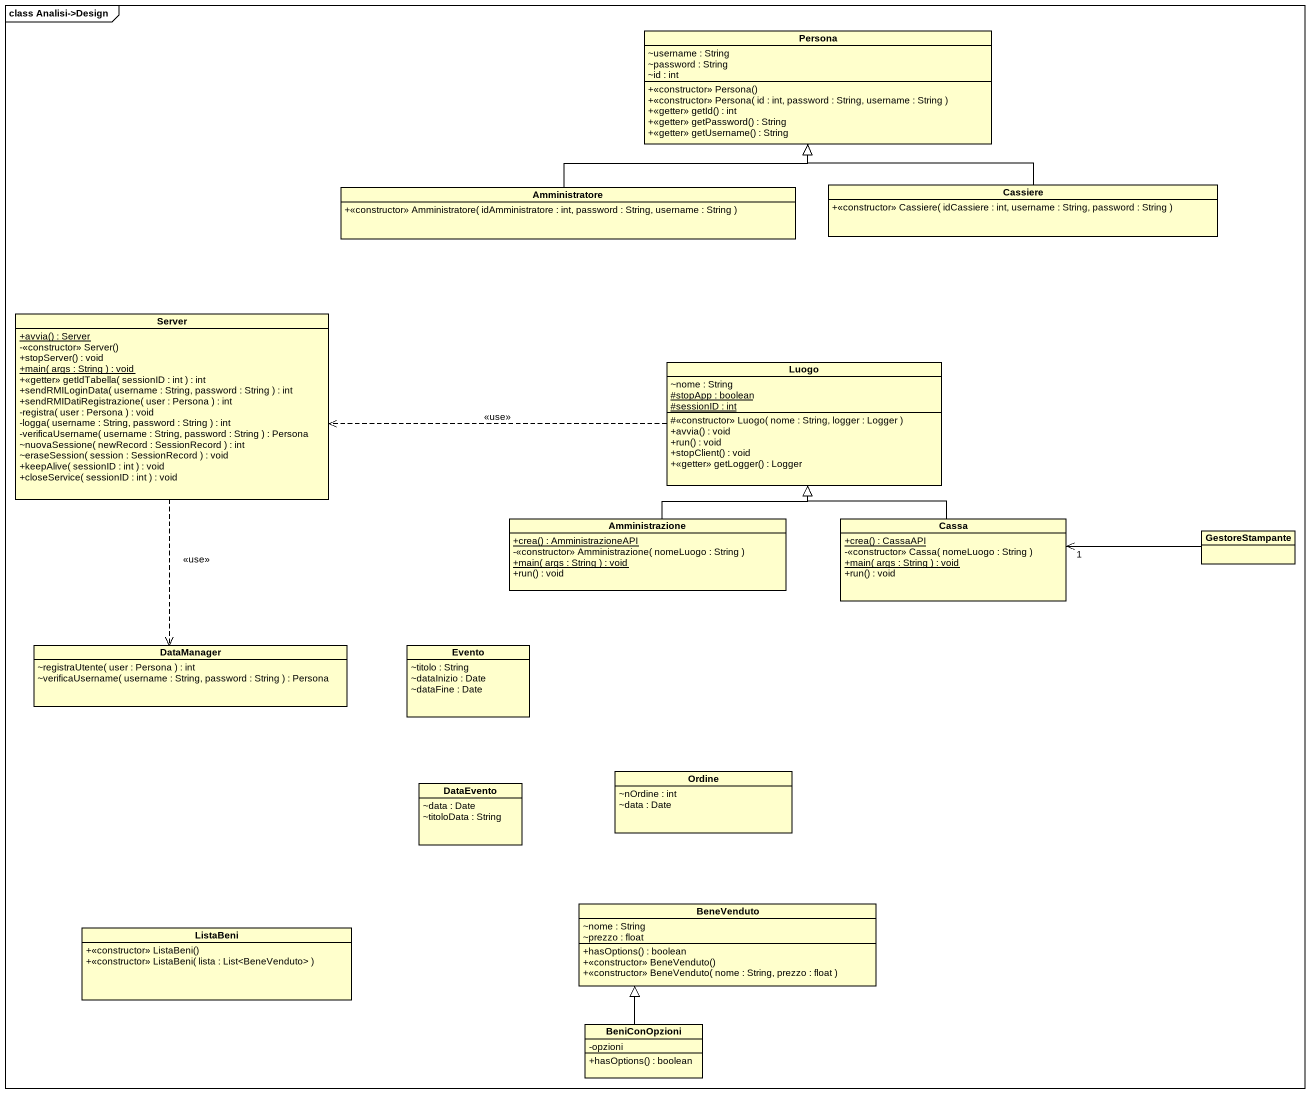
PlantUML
@startuml
mainframe class Analisi->Design
hide circle
hide empty members
skinparam classAttributeIconSize 0
class Persona {
  ~username : String
  ~password : String
  ~id : int
  +<<constructor>> Persona()
  +<<constructor>> Persona( id : int, password : String, username : String )
  +<<getter>> getId() : int
  +<<getter>> getPassword() : String
  +<<getter>> getUsername() : String
}
class Amministratore {
  +<<constructor>> Amministratore( idAmministratore : int, password : String, username : String )
}
class Cassiere {
  +<<constructor>> Cassiere( idCassiere : int, username : String, password : String )
}
class Server {
  {static} +avvia() : Server
  -<<constructor>> Server()
  +stopServer() : void
  {static} +main( args : String ) : void
  +<<getter>> getIdTabella( sessionID : int ) : int
  +sendRMILoginData( username : String, password : String ) : int
  +sendRMIDatiRegistrazione( user : Persona ) : int
  -registra( user : Persona ) : void
  -logga( username : String, password : String ) : int
  -verificaUsername( username : String, password : String ) : Persona
  ~nuovaSessione( newRecord : SessionRecord ) : int
  ~eraseSession( session : SessionRecord ) : void
  +keepAlive( sessionID : int ) : void
  +closeService( sessionID : int ) : void
}
class Luogo {
  ~nome : String
  {static} #stopApp : boolean
  {static} #sessionID : int
  #<<constructor>> Luogo( nome : String, logger : Logger )
  +avvia() : void
  +run() : void
  +stopClient() : void
  +<<getter>> getLogger() : Logger
}
class Amministrazione {
  {static} +crea() : AmministrazioneAPI
  -<<constructor>> Amministrazione( nomeLuogo : String )
  {static} +main( args : String ) : void
  +run() : void
}
class Cassa {
  {static} +crea() : CassaAPI
  -<<constructor>> Cassa( nomeLuogo : String )
  {static} +main( args : String ) : void
  +run() : void
}
class GestoreStampante
class DataManager {
  ~registraUtente( user : Persona ) : int
  ~verificaUsername( username : String, password : String ) : Persona
}
class Evento {
  ~titolo : String
  ~dataInizio : Date
  ~dataFine : Date
}
class Ordine {
  ~nOrdine : int
  ~data : Date
}
class DataEvento {
  ~data : Date
  ~titoloData : String
}
class ListaBeni {
  +<<constructor>> ListaBeni()
  +<<constructor>> ListaBeni( lista : List<BeneVenduto> )
}
class BeneVenduto {
  ~nome : String
  ~prezzo : float
  +hasOptions() : boolean
  +<<constructor>> BeneVenduto()
  +<<constructor>> BeneVenduto( nome : String, prezzo : float )
}
class BeniConOpzioni {
  -opzioni
  +hasOptions() : boolean
}
Amministratore -right-|> Persona
Cassiere -left-|> Persona
Server ..> DataManager : <<use>>
Luogo .left.> Server : <<use>>
Amministrazione -up-|> Luogo
Cassa -up-|> Luogo
Cassa "1" <-right- GestoreStampante
BeniConOpzioni -up-|> BeneVenduto
@enduml
